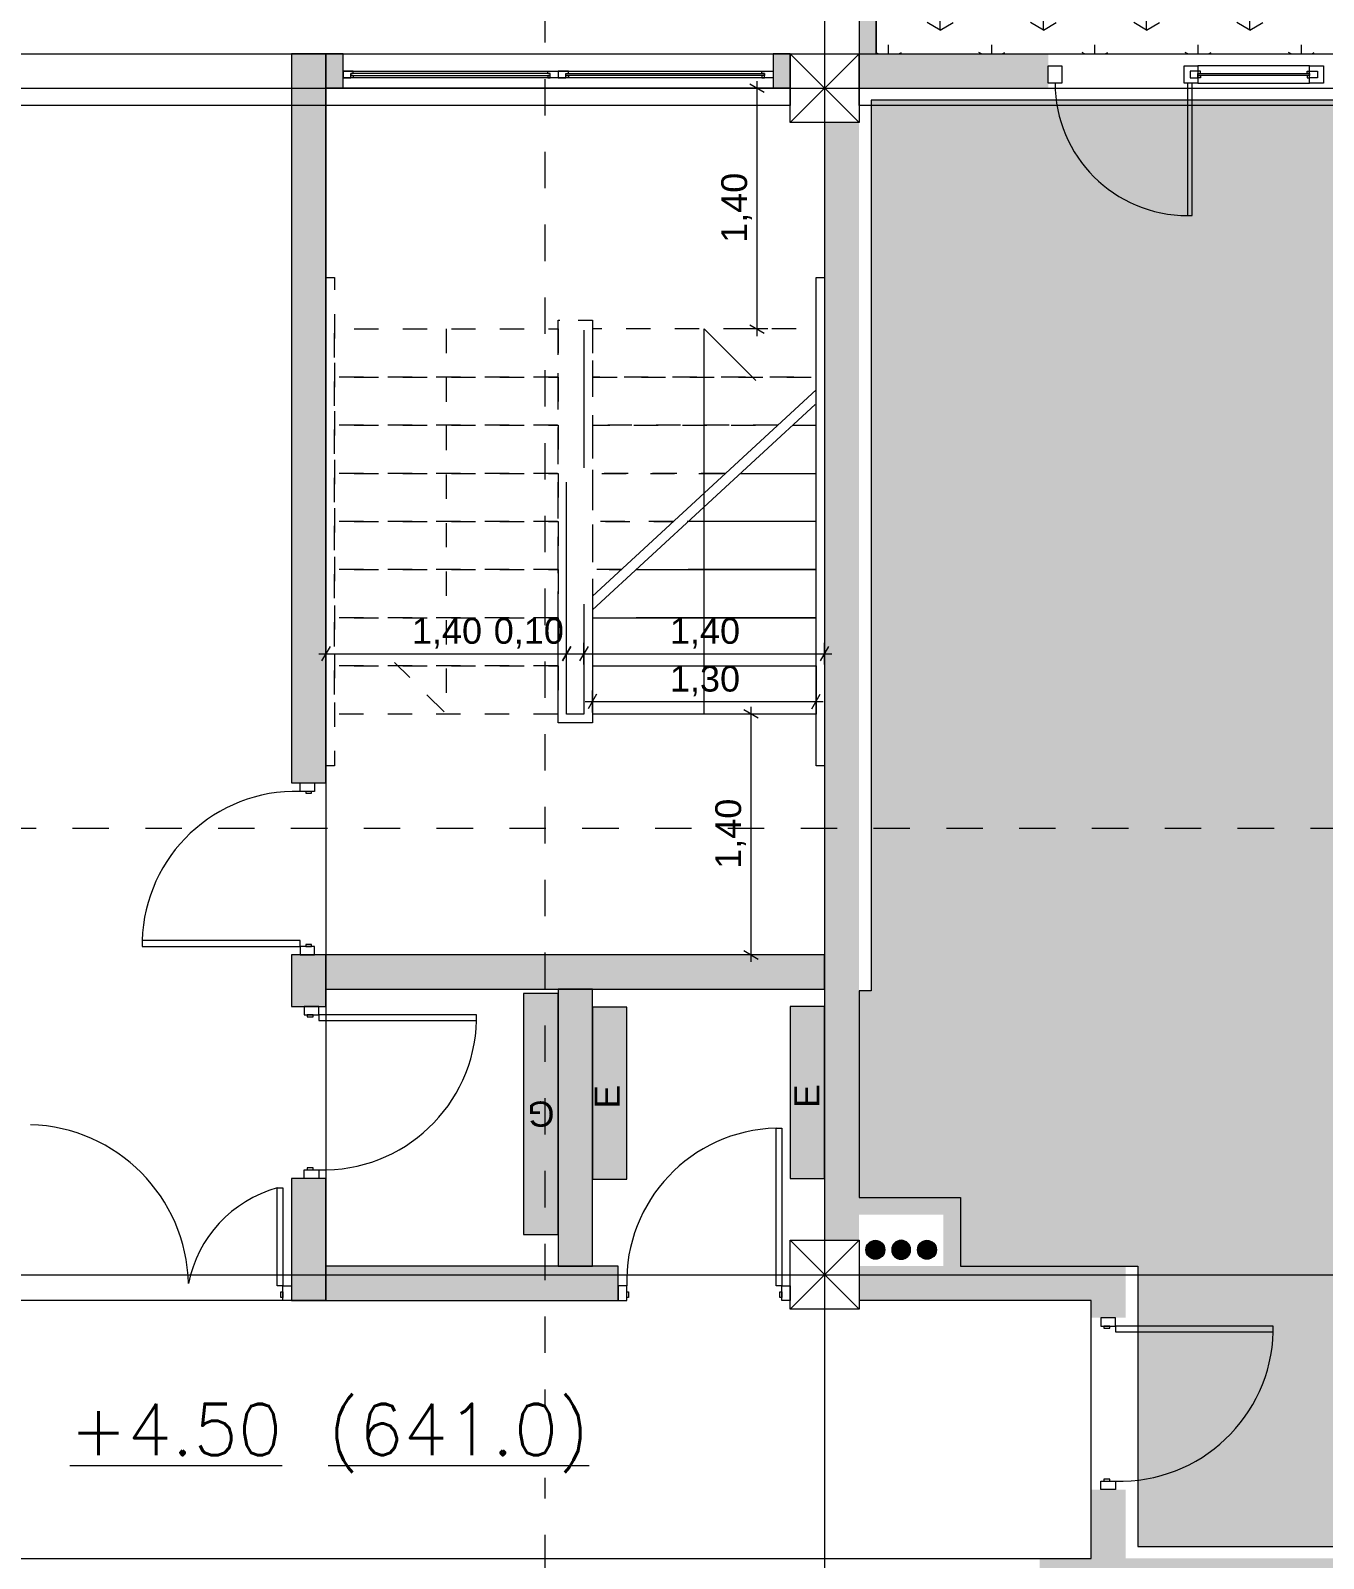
# Model space of a CAD drawing. Header units: metres. Extents: x 476297 to 476657, y 4620828 to 4621206.
# Drawn here: x 476400.04 to 476407.56, y 4621035.34 to 4621044.23 of the extents above; entities that cross this region are included whole.
import ezdxf

# ---------------------------------------------------------------- set-up
doc = ezdxf.new("R2010")
doc.units = ezdxf.units.M
doc.header["$MEASUREMENT"] = 0
doc.set_wipeout_variables(frame=1)
for name, pattern in [('AStair_dashed', [1.8, 0.8, -1]), ('Dashed', [0.423333, 0.211667, -0.211667]), ('Hidden Line', [0.3175, 0.211667, -0.105833]), ('Small Dashed', [0.282222, 0.141111, -0.141111]), ('Wipeout_Contour', [1, 0, -1])]:
    doc.linetypes.add(name, pattern=pattern)
for name, color, linetype in [('0_Pen_No__8', 7, 'Continuous'), ('2D Drafting - General_Pen_No__1', 7, 'Continuous'), ('2D Drafting - General_Pen_No__1_Pen_No__7', 7, 'Continuous'), ('2D Drafting - General_Pen_No__250_Pen_No__7', 7, 'Continuous'), ('2D Drafting - General_Pen_No__7', 7, 'Continuous'), ('2D Drafting - General_Pen_No__7_Pen_No__7', 7, 'Continuous'), ('a-iataki_Pen_No__1', 7, 'Continuous'), ('Doors_Pen_No__7', 7, 'Continuous'), ('Doors_Pen_No__7_Pen_No__7', 7, 'Continuous'), ('G-Anno-Nplt', 7, 'Continuous'), ('gegmebi_Pen_No__7', 7, 'Continuous'), ('kar-panjara_Pen_No__7_Pen_No__7', 7, 'Continuous'), ('New.', 7, 'Continuous'), ('New0_Pen_No__250', 7, 'Continuous'), ('New2D Drafting - General_Pen_No__250_Pen_No__7', 7, 'Continuous'), ('Newreg_nak', 7, 'Continuous'), ('Newshenobebi', 7, 'Continuous'), ('shaxtebi da milebi_Pen_No__1_Pen_No__1', 7, 'Continuous'), ('shaxtebi da milebi_Pen_No__5_Pen_No__5', 7, 'Continuous'), ('zoma', 7, 'Continuous'), ('zoma_Pen_No__5', 7, 'Continuous')]:
    doc.layers.add(name, color=color, linetype=linetype)
doc.styles.add('GENERATED_STYLE_2', font='arial.ttf')
doc.dimstyles.new('GENERATED_STYLE__1', dxfattribs={"dimtxt": 0.2, "dimasz": 0.064421, "dimexe": 0.18, "dimexo": 0.003, "dimgap": 0.09, "dimtad": 1, "dimtih": 1, "dimtoh": 1, "dimzin": 0, "dimdsep": 46, "dimtxsty": 'GENERATED_STYLE_2', "dimblk": 'ARROWHEAD_2', "dimblk1": 'ARROWHEAD_2', "dimblk2": 'ARROWHEAD_2', "dimcen": 0.09, "dimclrd": 142, "dimclre": 142, "dimclrt": 142, "dimadec": 0, "dimazin": 0, "dimtfac": 1, "dimtdec": 4, "dimtmove": 0, "dimatfit": 3, "dimfxl": 1, "dimtolj": 1, "dimtzin": 0, "dimarcsym": 0})
doc.dimstyles.new('GENERATED_STYLE__7', dxfattribs={"dimtxt": 0.15, "dimasz": 0.064421, "dimexe": 0.18, "dimexo": 0.003, "dimgap": 0.09, "dimtad": 1, "dimzin": 0, "dimdsep": 46, "dimtxsty": 'GENERATED_STYLE_2', "dimblk": 'ARROWHEAD_2', "dimblk1": 'ARROWHEAD_2', "dimblk2": 'ARROWHEAD_2', "dimcen": 0.09, "dimclrd": 142, "dimclre": 142, "dimclrt": 142, "dimadec": 0, "dimazin": 0, "dimtfac": 1, "dimtdec": 4, "dimtmove": 0, "dimatfit": 3, "dimfxl": 1, "dimtolj": 1, "dimtzin": 0, "dimarcsym": 0})
doc.dimstyles.new('GENERATED_STYLE__8', dxfattribs={"dimtxt": 0.15, "dimasz": 0.064421, "dimexe": 0.18, "dimexo": 0.003, "dimgap": 0.09, "dimtad": 1, "dimtih": 1, "dimtoh": 1, "dimzin": 0, "dimdsep": 46, "dimtxsty": 'GENERATED_STYLE_2', "dimblk": 'ARROWHEAD_2', "dimblk1": 'ARROWHEAD_2', "dimblk2": 'ARROWHEAD_2', "dimcen": 0.09, "dimclrd": 142, "dimclre": 142, "dimclrt": 142, "dimadec": 0, "dimazin": 0, "dimtfac": 1, "dimtdec": 4, "dimtmove": 0, "dimatfit": 3, "dimfxl": 1, "dimtolj": 1, "dimtzin": 0, "dimarcsym": 0})
doc.dimstyles.new('GENERATED_STYLE__9', dxfattribs={"dimtxt": 0.5, "dimasz": 0.228, "dimexe": 0.18, "dimexo": 0.003, "dimgap": 0.09, "dimtad": 1, "dimzin": 0, "dimdsep": 46, "dimtxsty": 'GENERATED_STYLE_2', "dimblk": 'ARROWHEAD_2', "dimblk1": 'ARROWHEAD_2', "dimblk2": 'ARROWHEAD_2', "dimcen": 0.09, "dimclrd": 1, "dimclre": 1, "dimclrt": 1, "dimadec": 0, "dimazin": 0, "dimtfac": 1, "dimtdec": 4, "dimtmove": 0, "dimatfit": 3, "dimfxl": 1, "dimtolj": 1, "dimtzin": 0, "dimarcsym": 0})

# ---------------------------------------------------------------- blocks, each defined once
blk = doc.blocks.new('*D162', base_point=(476844.5271, 4621385.791))
at = {"layer": 'zoma', "color": 1, "linetype": 'Continuous', "lineweight": 0, "transparency": 16777216}
for p, q in [((476390.6558, 4621052.0777), (476390.6558, 4621052.2244)), ((476390.8058, 4621051.9911), (476390.5058, 4621052.1643)), ((476390.8808, 4621052.0777), (476390.4308, 4621052.0777)), ((476390.6557, 4621044.093), (476390.6558, 4621052.0777)), ((476390.5057, 4621044.1796), (476390.8057, 4621044.0064)), ((476390.8807, 4621044.093), (476390.4307, 4621044.093)), ((476390.6557, 4621043.9463), (476390.6557, 4621044.093))]:
    blk.add_line(p, q, dxfattribs=at)
at = {"layer": 'zoma', "color": 1, "lineweight": 0, "transparency": 16777216, "insert": (476390.5557, 4621047.2305), "char_height": 0.5, "attachment_point": 7, "rotation": 89.99949, "style": 'GENERATED_STYLE_2'}
blk.add_mtext('\\A1;{\\pql;\\fArial CYR|b0|i0|c204|p34;54.31}', dxfattribs=at)
blk = doc.blocks.new('ARROWHEAD_2')
at = {"color": 0, "linetype": 'Continuous', "lineweight": 0}
for p, q in [((-0.378, -0.655), (0.378, 0.655)), ((0, 0), (-1, 0))]:
    blk.add_line(p, q, dxfattribs=at)
blk = doc.blocks.new('*D193', base_point=(476844.5271, 4621385.791))
at = {"layer": 'zoma', "color": 142, "linetype": 'Continuous', "lineweight": 0, "transparency": 16777216}
for p, q in [((476397.9803, 4621061.9053), (476397.9313, 4621061.8205)), ((476397.9558, 4621061.7993), (476397.9558, 4621061.9265)), ((476404.4803, 4621061.9053), (476404.4313, 4621061.8205)), ((476404.4558, 4621061.7993), (476404.4558, 4621061.9265)), ((476397.9558, 4621061.8629), (476404.4558, 4621061.8629))]:
    blk.add_line(p, q, dxfattribs=at)
at = {"layer": 'zoma', "color": 142, "lineweight": 0, "transparency": 16777216, "char_height": 0.2, "attachment_point": 7, "style": 'GENERATED_STYLE_2'}
for s, insert in [('\\A1;{\\pql;\\fArial CYR|b0|i0|c204|p34;6,50}', (476400.9397, 4621061.9029)), ('\\A1;{\\pql;\\fArial CYR|b0|i0|c204|p34;0,40}', (476403.8992, 4621061.9029))]:
    blk.add_mtext(s, dxfattribs=dict(at, insert=insert))
blk = doc.blocks.new('*D194', base_point=(476844.5271, 4621385.791))
at = {"layer": 'zoma', "color": 142, "linetype": 'Continuous', "lineweight": 0, "transparency": 16777216}
for p, q in [((476404.4803, 4621061.9053), (476404.4313, 4621061.8205)), ((476404.4558, 4621061.7993), (476404.4558, 4621061.9265)), ((476404.8803, 4621061.9053), (476404.8313, 4621061.8205)), ((476404.8558, 4621061.7993), (476404.8558, 4621061.9265)), ((476404.4558, 4621061.8629), (476404.8558, 4621061.8629))]:
    blk.add_line(p, q, dxfattribs=at)
blk = doc.blocks.new('*D195', base_point=(476844.5271, 4621385.791))
at = {"layer": 'zoma', "color": 142, "linetype": 'Continuous', "lineweight": 0, "transparency": 16777216}
for p, q in [((476404.8803, 4621061.9053), (476404.8313, 4621061.8205)), ((476404.8558, 4621061.7993), (476404.8558, 4621061.9265)), ((476411.3803, 4621061.9053), (476411.3313, 4621061.8205)), ((476411.3558, 4621061.7993), (476411.3558, 4621061.9265)), ((476404.8558, 4621061.8629), (476411.3558, 4621061.8629))]:
    blk.add_line(p, q, dxfattribs=at)
at = {"layer": 'zoma', "color": 142, "lineweight": 0, "transparency": 16777216, "char_height": 0.2, "attachment_point": 7, "style": 'GENERATED_STYLE_2'}
for s, insert in [('\\A1;{\\pql;\\fArial CYR|b0|i0|c204|p34;6,50}', (476407.8397, 4621061.9029)), ('\\A1;{\\pql;\\fArial CYR|b0|i0|c204|p34;0,40}', (476410.7992, 4621061.9029))]:
    blk.add_mtext(s, dxfattribs=dict(at, insert=insert))
blk = doc.blocks.new('*D843', base_point=(476844.5271, 4621385.791))
at = {"layer": 'zoma', "color": 142, "linetype": 'Continuous', "lineweight": 0, "transparency": 16777216}
for p, q in [((476404.228, 4621040.2528), (476404.228, 4621040.2942)), ((476404.2915, 4621040.2528), (476404.1644, 4621040.2528)), ((476404.2703, 4621040.2283), (476404.1856, 4621040.2772)), ((476404.228, 4621038.8528), (476404.228, 4621040.2528)), ((476404.1856, 4621038.8772), (476404.2703, 4621038.8283)), ((476404.2915, 4621038.8528), (476404.1644, 4621038.8528)), ((476404.228, 4621038.8113), (476404.228, 4621038.8528))]:
    blk.add_line(p, q, dxfattribs=at)
at = {"layer": 'zoma', "color": 142, "lineweight": 0, "transparency": 16777216, "insert": (476404.198, 4621039.3532), "char_height": 0.15, "attachment_point": 7, "rotation": 90, "style": 'GENERATED_STYLE_2'}
blk.add_mtext('\\A1;{\\pql;\\fArial CYR|b0|i0|c204|p34;1,40}', dxfattribs=at)
blk = doc.blocks.new('*D844', base_point=(476844.5271, 4621385.791))
at = {"layer": 'zoma', "color": 142, "linetype": 'Continuous', "lineweight": 0, "transparency": 16777216}
for p, q in [((476404.2628, 4621043.8926), (476404.2628, 4621043.9341)), ((476404.3263, 4621043.8926), (476404.1992, 4621043.8926)), ((476404.3051, 4621043.8681), (476404.2204, 4621043.9171)), ((476404.2628, 4621042.4928), (476404.2628, 4621043.8926)), ((476404.2204, 4621042.5172), (476404.3051, 4621042.4683)), ((476404.3263, 4621042.4928), (476404.1992, 4621042.4928)), ((476404.2628, 4621042.4513), (476404.2628, 4621042.4928))]:
    blk.add_line(p, q, dxfattribs=at)
at = {"layer": 'zoma', "color": 142, "lineweight": 0, "transparency": 16777216, "insert": (476404.2328, 4621042.9932), "char_height": 0.15, "attachment_point": 7, "rotation": 90, "style": 'GENERATED_STYLE_2'}
blk.add_mtext('\\A1;{\\pql;\\fArial CYR|b0|i0|c204|p34;1,40}', dxfattribs=at)
blk = doc.blocks.new('*D845', base_point=(476844.5271, 4621385.791))
at = {"layer": 'zoma', "color": 142, "linetype": 'Continuous', "lineweight": 0, "transparency": 16777216}
for p, q in [((476403.3058, 4621040.2624), (476403.3058, 4621040.3895)), ((476404.6058, 4621040.2624), (476404.6058, 4621040.3895)), ((476403.2644, 4621040.3259), (476403.3058, 4621040.3259)), ((476403.3303, 4621040.3683), (476403.2814, 4621040.2836)), ((476403.3058, 4621040.3259), (476404.6058, 4621040.3259)), ((476404.5814, 4621040.2836), (476404.6303, 4621040.3683)), ((476404.6058, 4621040.3259), (476404.6473, 4621040.3259))]:
    blk.add_line(p, q, dxfattribs=at)
at = {"layer": 'zoma', "color": 142, "lineweight": 0, "transparency": 16777216, "insert": (476403.7563, 4621040.3559), "char_height": 0.15, "attachment_point": 7, "style": 'GENERATED_STYLE_2'}
blk.add_mtext('\\A1;{\\pql;\\fArial CYR|b0|i0|c204|p34;1,30}', dxfattribs=at)
blk = doc.blocks.new('*D857', base_point=(476844.5271, 4621385.791))
at = {"layer": 'zoma', "color": 142, "linetype": 'Continuous', "lineweight": 0, "transparency": 16777216}
for p, q in [((476401.7803, 4621040.6465), (476401.7314, 4621040.5617)), ((476401.7558, 4621040.5405), (476401.7558, 4621040.6676)), ((476403.1314, 4621040.5617), (476403.1803, 4621040.6465)), ((476403.1558, 4621040.5405), (476403.1558, 4621040.6676)), ((476401.7144, 4621040.6041), (476401.7558, 4621040.6041)), ((476401.7558, 4621040.6041), (476403.1558, 4621040.6041)), ((476403.1558, 4621040.6041), (476403.1973, 4621040.6041))]:
    blk.add_line(p, q, dxfattribs=at)
at = {"layer": 'zoma', "color": 142, "lineweight": 0, "transparency": 16777216, "insert": (476402.2563, 4621040.6341), "char_height": 0.15, "attachment_point": 7, "style": 'GENERATED_STYLE_2'}
blk.add_mtext('\\A1;{\\pql;\\fArial CYR|b0|i0|c204|p34;1,40}', dxfattribs=at)
blk = doc.blocks.new('*D861', base_point=(476844.5271, 4621385.791))
at = {"layer": 'zoma', "color": 142, "linetype": 'Continuous', "lineweight": 0, "transparency": 16777216}
for p, q in [((476401.7139, 4621078.332), (476401.7554, 4621078.332)), ((476401.7799, 4621078.3744), (476401.7309, 4621078.2897)), ((476401.7554, 4621078.2685), (476401.7554, 4621078.3956)), ((476401.7554, 4621078.332), (476403.1554, 4621078.332)), ((476403.1799, 4621078.3744), (476403.1309, 4621078.2897)), ((476403.1554, 4621078.2685), (476403.1554, 4621078.3956))]:
    blk.add_line(p, q, dxfattribs=at)
at = {"layer": 'zoma', "color": 142, "lineweight": 0, "transparency": 16777216, "char_height": 0.15, "attachment_point": 7, "style": 'GENERATED_STYLE_2'}
for s, insert in [('\\A1;{\\pql;\\fArial CYR|b0|i0|c204|p34;0,10}', (476403.0058, 4621078.572)), ('\\A1;{\\pql;\\fArial CYR|b0|i0|c204|p34;1,40}', (476402.2559, 4621078.362))]:
    blk.add_mtext(s, dxfattribs=dict(at, insert=insert))
blk = doc.blocks.new('*D862', base_point=(476844.5271, 4621385.791))
at = {"layer": 'zoma', "color": 142, "linetype": 'Continuous', "lineweight": 0, "transparency": 16777216}
for p, q in [((476403.1799, 4621078.3744), (476403.1309, 4621078.2897)), ((476403.1554, 4621078.2685), (476403.1554, 4621078.3956)), ((476403.1554, 4621078.332), (476403.2552, 4621078.332)), ((476403.2797, 4621078.3744), (476403.2307, 4621078.2897)), ((476403.2552, 4621078.2685), (476403.2552, 4621078.3956))]:
    blk.add_line(p, q, dxfattribs=at)
blk = doc.blocks.new('*D863', base_point=(476844.5271, 4621385.791))
at = {"layer": 'zoma', "color": 142, "linetype": 'Continuous', "lineweight": 0, "transparency": 16777216}
for p, q in [((476403.2797, 4621078.3744), (476403.2307, 4621078.2897)), ((476403.2552, 4621078.2685), (476403.2552, 4621078.3956)), ((476403.2552, 4621078.332), (476404.6554, 4621078.332)), ((476404.6309, 4621078.2897), (476404.6799, 4621078.3744)), ((476404.6554, 4621078.2685), (476404.6554, 4621078.3956)), ((476404.6554, 4621078.332), (476404.6968, 4621078.332))]:
    blk.add_line(p, q, dxfattribs=at)
at = {"layer": 'zoma', "color": 142, "lineweight": 0, "transparency": 16777216, "insert": (476403.7558, 4621078.362), "char_height": 0.15, "attachment_point": 7, "style": 'GENERATED_STYLE_2'}
blk.add_mtext('\\A1;{\\pql;\\fArial CYR|b0|i0|c204|p34;1,40}', dxfattribs=at)
blk = doc.blocks.new('*D867', base_point=(476844.5271, 4621385.791))
at = {"layer": 'zoma', "color": 142, "linetype": 'Continuous', "lineweight": 0, "transparency": 16777216}
for p, q in [((476401.7799, 4621116.1024), (476401.7309, 4621116.0176)), ((476401.7554, 4621115.9964), (476401.7554, 4621116.1236)), ((476403.1799, 4621116.1024), (476403.1309, 4621116.0176)), ((476403.1554, 4621115.9964), (476403.1554, 4621116.1236)), ((476401.7139, 4621116.06), (476401.7554, 4621116.06)), ((476401.7554, 4621116.06), (476403.1554, 4621116.06))]:
    blk.add_line(p, q, dxfattribs=at)
at = {"layer": 'zoma', "color": 142, "lineweight": 0, "transparency": 16777216, "char_height": 0.15, "attachment_point": 7, "style": 'GENERATED_STYLE_2'}
for s, insert in [('\\A1;{\\pql;\\fArial CYR|b0|i0|c204|p34;0,10}', (476403.0058, 4621116.3)), ('\\A1;{\\pql;\\fArial CYR|b0|i0|c204|p34;1,40}', (476402.2559, 4621116.09))]:
    blk.add_mtext(s, dxfattribs=dict(at, insert=insert))
blk = doc.blocks.new('*D868', base_point=(476844.5271, 4621385.791))
at = {"layer": 'zoma', "color": 142, "linetype": 'Continuous', "lineweight": 0, "transparency": 16777216}
for p, q in [((476403.1799, 4621116.1024), (476403.1309, 4621116.0176)), ((476403.1554, 4621115.9964), (476403.1554, 4621116.1236)), ((476403.2797, 4621116.1024), (476403.2307, 4621116.0176)), ((476403.2552, 4621115.9964), (476403.2552, 4621116.1236)), ((476403.1554, 4621116.06), (476403.2552, 4621116.06))]:
    blk.add_line(p, q, dxfattribs=at)
blk = doc.blocks.new('*D869', base_point=(476844.5271, 4621385.791))
at = {"layer": 'zoma', "color": 142, "linetype": 'Continuous', "lineweight": 0, "transparency": 16777216}
for p, q in [((476403.2797, 4621116.1024), (476403.2307, 4621116.0176)), ((476403.2552, 4621115.9964), (476403.2552, 4621116.1236)), ((476404.6309, 4621116.0176), (476404.6799, 4621116.1024)), ((476404.6554, 4621115.9964), (476404.6554, 4621116.1236)), ((476403.2552, 4621116.06), (476404.6554, 4621116.06)), ((476404.6554, 4621116.06), (476404.6968, 4621116.06))]:
    blk.add_line(p, q, dxfattribs=at)
at = {"layer": 'zoma', "color": 142, "lineweight": 0, "transparency": 16777216, "insert": (476403.7558, 4621116.09), "char_height": 0.15, "attachment_point": 7, "style": 'GENERATED_STYLE_2'}
blk.add_mtext('\\A1;{\\pql;\\fArial CYR|b0|i0|c204|p34;1,40}', dxfattribs=at)
blk = doc.blocks.new('*D873', base_point=(476844.5271, 4621385.791))
at = {"layer": 'zoma', "color": 142, "linetype": 'Continuous', "lineweight": 0, "transparency": 16777216}
for p, q in [((476403.1803, 4621040.6465), (476403.1314, 4621040.5617)), ((476403.1558, 4621040.5405), (476403.1558, 4621040.6676)), ((476403.2803, 4621040.6465), (476403.2314, 4621040.5617)), ((476403.2558, 4621040.5405), (476403.2558, 4621040.6676)), ((476403.1144, 4621040.6041), (476403.1558, 4621040.6041)), ((476403.1558, 4621040.6041), (476403.2558, 4621040.6041))]:
    blk.add_line(p, q, dxfattribs=at)
at = {"layer": 'zoma', "color": 142, "lineweight": 0, "transparency": 16777216, "insert": (476402.7322, 4621040.6341), "char_height": 0.15, "attachment_point": 7, "style": 'GENERATED_STYLE_2'}
blk.add_mtext('\\A1;{\\pql;\\fArial CYR|b0|i0|c204|p34;0,10}', dxfattribs=at)
blk = doc.blocks.new('*D874', base_point=(476844.5271, 4621385.791))
at = {"layer": 'zoma', "color": 142, "linetype": 'Continuous', "lineweight": 0, "transparency": 16777216}
for p, q in [((476403.2803, 4621040.6465), (476403.2314, 4621040.5617)), ((476403.2558, 4621040.5405), (476403.2558, 4621040.6676)), ((476404.6314, 4621040.5617), (476404.6803, 4621040.6465)), ((476404.6558, 4621040.5405), (476404.6558, 4621040.6676)), ((476403.2558, 4621040.6041), (476404.6558, 4621040.6041)), ((476404.6558, 4621040.6041), (476404.6973, 4621040.6041))]:
    blk.add_line(p, q, dxfattribs=at)
at = {"layer": 'zoma', "color": 142, "lineweight": 0, "transparency": 16777216, "insert": (476403.7563, 4621040.6341), "char_height": 0.15, "attachment_point": 7, "style": 'GENERATED_STYLE_2'}
blk.add_mtext('\\A1;{\\pql;\\fArial CYR|b0|i0|c204|p34;1,40}', dxfattribs=at)

msp = doc.modelspace()

# ---------------------------------------------------------------- hatches: boundary and pattern name
at = {"layer": '0_Pen_No__8', "linetype": 'Continuous', "lineweight": 0}
for points in [[(476403.1058, 4621038.6274), (476402.9058, 4621038.6274), (476402.9058, 4621037.2274), (476403.1058, 4621037.2274)], [(476403.5058, 4621038.5489), (476403.3058, 4621038.5489), (476403.3058, 4621037.549), (476403.5058, 4621037.549)], [(476404.6558, 4621038.5528), (476404.4558, 4621038.5528), (476404.4558, 4621037.5529), (476404.6558, 4621037.5529)]]:
    msp.add_hatch(color=251, dxfattribs=at).paths.add_polyline_path(points)
at = {"layer": '2D Drafting - General_Pen_No__250_Pen_No__7', "linetype": 'Continuous', "lineweight": 0}
for points in [[(476401.5558, 4621044.0926), (476401.5558, 4621039.8528), (476401.7558, 4621039.8528), (476401.7558, 4621044.0926)], [(476401.7558, 4621044.0926), (476401.7558, 4621043.8926), (476401.8558, 4621043.8926), (476401.8558, 4621044.0926)], [(476404.3558, 4621044.0926), (476404.3558, 4621043.8926), (476404.4558, 4621043.8926), (476404.4558, 4621044.0926)], [(476404.8558, 4621043.8926), (476405.9556, 4621043.8926), (476405.9556, 4621044.0926), (476404.8558, 4621044.0926)], [(476404.6558, 4621043.6926), (476404.6558, 4621037.1926), (476404.8558, 4621037.1926), (476404.8558, 4621043.6926)], [(476401.5557, 4621038.8528), (476401.5557, 4621038.5528), (476401.7557, 4621038.5528), (476401.7557, 4621038.8528)], [(476403.1058, 4621038.6528), (476403.1058, 4621037.0426), (476403.3058, 4621037.0426), (476403.3058, 4621038.6528)], [(476401.7557, 4621037.5528), (476401.5557, 4621037.5528), (476401.5557, 4621036.8426), (476401.7557, 4621036.8426)], [(476405.3458, 4621037.0426), (476405.446, 4621037.0426), (476405.446, 4621037.4426), (476404.8558, 4621037.4426), (476404.8558, 4621037.3426), (476405.3458, 4621037.3426)], [(476406.4062, 4621036.8426), (476406.4062, 4621037.0426), (476404.8558, 4621037.0426), (476404.8558, 4621036.8426)], [(476406.4061, 4621036.8426), (476406.4061, 4621036.7426), (476406.2061, 4621036.7426), (476406.2061, 4621036.8426)], [(476406.4061, 4621035.7426), (476406.4061, 4621035.3426), (476406.2061, 4621035.3426), (476406.2061, 4621035.7426)], [(476411.4558, 4621035.1426), (476405.9055, 4621035.1426), (476405.9055, 4621035.3426), (476411.4558, 4621035.3426)]]:
    msp.add_hatch(color=7, dxfattribs=at).paths.add_polyline_path(points)
at = {"layer": 'G-Anno-Nplt', "linetype": 'Continuous', "lineweight": 0}
for color, points in [(167, [(476404.8558, 4621037.4426), (476405.446, 4621037.4426), (476405.446, 4621037.0426), (476406.4761, 4621037.0426), (476406.4761, 4621035.4126), (476410.9858, 4621035.4126), (476410.9858, 4621035.8528), (476411.3858, 4621035.8528), (476411.3858, 4621036.7226), (476411.2858, 4621036.7226), (476411.2858, 4621037.2626), (476411.3858, 4621037.2626), (476411.3858, 4621043.6226), (476411.2858, 4621043.6226), (476411.2858, 4621043.8226), (476404.9258, 4621043.8226), (476404.9258, 4621038.6426), (476404.8558, 4621038.6426)]), (7, [(476401.7557, 4621038.6528), (476404.6557, 4621038.6528), (476404.6557, 4621038.8528), (476401.7557, 4621038.8528)]), (7, [(476401.7557, 4621036.8426), (476403.4558, 4621036.8426), (476403.4558, 4621037.0426), (476401.7557, 4621037.0426)])]:
    msp.add_hatch(color=color, dxfattribs=at).paths.add_polyline_path(points)
at = {"layer": 'New2D Drafting - General_Pen_No__250_Pen_No__7', "linetype": 'Continuous', "lineweight": 0}
msp.add_hatch(color=7, dxfattribs=at).paths.add_polyline_path([(476404.9558, 4621044.0926), (476404.9558, 4621046.6926), (476404.8558, 4621046.6926), (476404.8558, 4621044.0926)])
h = msp.add_hatch(dxfattribs=at)
h.set_pattern_fill('GRASS', color=112, style=0, pattern_type=2)
h.set_pattern_definition([(90, (476844.52715, 4621385.79104), (-0.6, 0), [0.08660254, -0.25980762]), (90, (476844.82715, 4621385.96425), (-0.6, 0), [0.08660254, -0.25980762]), (30, (476844.52715, 4621385.79104), (-0.3, 0.51961524), [0.08660254, -0.25980762]), (30, (476844.52715, 4621386.13745), (-0.3, 0.51961524), [0.08660254, -0.25980762]), (150, (476844.52715, 4621385.79104), (0.3, 0.51961524), [0.08660254, -0.25980762]), (150, (476844.52715, 4621386.13745), (0.3, 0.51961524), [0.08660254, -0.25980762])])
h.paths.add_polyline_path([(476411.5058, 4621044.0925), (476411.5058, 4621046.6926), (476404.9558, 4621046.6926), (476404.9558, 4621044.0925)])
at = {"layer": 'shaxtebi da milebi_Pen_No__1_Pen_No__1', "linetype": 'Continuous', "lineweight": 0}
msp.add_hatch(color=1, dxfattribs=at).paths.add_polyline_path([(476405.0058, 4621037.1376, 1), (476404.8958, 4621037.1376, 1)])
at = {"layer": 'shaxtebi da milebi_Pen_No__5_Pen_No__5', "linetype": 'Continuous', "lineweight": 0}
for color, points in [(5, [(476405.1008, 4621037.1926, 1), (476405.1008, 4621037.0826, 1)]), (251, [(476405.3058, 4621037.1376, -1), (476405.1958, 4621037.1376, -1)])]:
    msp.add_hatch(color=color, dxfattribs=at).paths.add_polyline_path(points)

# ---------------------------------------------------------------- linework, layer by layer
at = {"layer": '0_Pen_No__8', "color": 7, "linetype": 'Continuous', "lineweight": 0, "flags": 128}
for points in [[(476403.1058, 4621038.6274), (476402.9058, 4621038.6274), (476402.9058, 4621037.2274), (476403.1058, 4621037.2274)], [(476403.5058, 4621038.5489), (476403.3058, 4621038.5489), (476403.3058, 4621037.549), (476403.5058, 4621037.549)], [(476404.6558, 4621038.5528), (476404.4558, 4621038.5528), (476404.4558, 4621037.5529), (476404.6558, 4621037.5529)]]:
    msp.add_lwpolyline(points, close=True, dxfattribs=at)
at = {"layer": '2D Drafting - General_Pen_No__1', "color": 7, "linetype": 'Continuous', "lineweight": 0}
for p, q in [((476404.4558, 4621043.6926), (476404.8558, 4621044.0926)), ((476404.8558, 4621043.6926), (476404.4558, 4621044.0926)), ((476404.4558, 4621036.7926), (476404.8558, 4621037.1926)), ((476404.8558, 4621036.7926), (476404.4558, 4621037.1926))]:
    msp.add_line(p, q, dxfattribs=at)
at = {"layer": '2D Drafting - General_Pen_No__1', "color": 7, "linetype": 'Continuous', "lineweight": 0, "flags": 128}
for points in [[(476404.4558, 4621043.7926), (476397.9558, 4621043.7926), (476397.9558, 4621044.0926), (476404.4558, 4621044.0926)], [(476404.8558, 4621043.6926), (476404.4558, 4621043.6926), (476404.4558, 4621044.0926), (476404.8558, 4621044.0926)], [(476411.3558, 4621043.7926), (476404.8558, 4621043.7926), (476404.8558, 4621044.0926), (476411.3558, 4621044.0926)], [(476404.8558, 4621036.7926), (476404.4558, 4621036.7926), (476404.4558, 4621037.1926), (476404.8558, 4621037.1926)]]:
    msp.add_lwpolyline(points, close=True, dxfattribs=at)
msp.add_lwpolyline([(476404.1658, 4621041.6528), (476404.6058, 4621041.6528)], dxfattribs=at)
at = {"layer": '2D Drafting - General_Pen_No__1_Pen_No__7', "color": 7, "linetype": 'Continuous', "lineweight": 0}
for centre, start, end in [((476401.5813, 4621038.9105), 88.39619, 178.39619), ((476401.7398, 4621038.4951), 268.39619, 358.39619), ((476404.3981, 4621036.9523), 91.60381, 181.60381), ((476406.3713, 4621036.6849), 268.39619, 358.39619)]:
    msp.add_arc(centre, 0.8932, start, end, dxfattribs=at)
at = {"layer": '2D Drafting - General_Pen_No__250_Pen_No__7', "color": 7, "linetype": 'Continuous', "lineweight": 0, "flags": 128}
for points in [[(476401.5558, 4621044.0926), (476401.5558, 4621039.8528), (476401.7558, 4621039.8528), (476401.7558, 4621044.0926)], [(476401.7558, 4621044.0926), (476401.7558, 4621043.8926), (476401.8558, 4621043.8926), (476401.8558, 4621044.0926)], [(476404.3558, 4621044.0926), (476404.3558, 4621043.8926), (476404.4558, 4621043.8926), (476404.4558, 4621044.0926)], [(476401.5557, 4621038.8528), (476401.5557, 4621038.5528), (476401.7557, 4621038.5528), (476401.7557, 4621038.8528)], [(476403.1058, 4621038.6528), (476403.1058, 4621037.0426), (476403.3058, 4621037.0426), (476403.3058, 4621038.6528)], [(476401.7557, 4621037.5528), (476401.5557, 4621037.5528), (476401.5557, 4621036.8426), (476401.7557, 4621036.8426)]]:
    msp.add_lwpolyline(points, close=True, dxfattribs=at)
at = {"layer": '2D Drafting - General_Pen_No__7', "color": 7, "linetype": 'Continuous', "lineweight": 0, "flags": 128}
for points in [[(476404.6058, 4621042.1391), (476403.3058, 4621040.9391)], [(476404.5998, 4621042.0534), (476403.3058, 4621040.8589)]]:
    msp.add_lwpolyline(points, dxfattribs=at)
at = {"layer": '2D Drafting - General_Pen_No__7_Pen_No__7', "color": 7, "linetype": 'Continuous', "lineweight": 0, "flags": 128}
msp.add_lwpolyline([(476407.4756, 4621044.0224), (476406.8256, 4621044.0224), (476406.8256, 4621043.9225), (476407.4756, 4621043.9225)], close=True, dxfattribs=at)
at = {"layer": '2D Drafting - General_Pen_No__7_Pen_No__7', "color": 7, "linetype": 'Continuous', "lineweight": 0}
msp.add_arc((476406.7659, 4621043.9225), 0.7703, 180.00571, 270.00253, dxfattribs=at)
at = {"layer": 'Doors_Pen_No__7', "color": 7, "linetype": 'Continuous', "lineweight": 0, "flags": 128}
for points in [[(476401.5057, 4621036.9273), (476401.4724, 4621036.9272), (476401.4724, 4621037.4972), (476401.5057, 4621037.4972)], [(476401.5557, 4621036.8426), (476401.5057, 4621036.8426), (476401.5057, 4621036.9273), (476401.5557, 4621036.9273)], [(476401.5057, 4621036.8606), (476401.4942, 4621036.8606), (476401.4942, 4621036.8939), (476401.5057, 4621036.8939)]]:
    msp.add_lwpolyline(points, close=True, dxfattribs=at)
at = {"layer": 'Doors_Pen_No__7', "color": 7, "linetype": 'Continuous', "lineweight": 0}
msp.add_arc((476401.6687, 4621036.7983), 0.7259, 105.69226, 168.60961, dxfattribs=at)
at = {"layer": 'Doors_Pen_No__7_Pen_No__7', "color": 7, "linetype": 'Continuous', "lineweight": 0, "flags": 128}
for points in [[(476406.7925, 4621043.9225), (476406.7659, 4621043.9225), (476406.7659, 4621043.1521), (476406.7926, 4621043.1521)], [(476401.691, 4621039.8528), (476401.691, 4621039.8034), (476401.6063, 4621039.8034), (476401.6063, 4621039.8528)], [(476401.673, 4621039.7923), (476401.673, 4621039.8034), (476401.6396, 4621039.8034), (476401.6396, 4621039.7923)], [(476401.6063, 4621038.9022), (476401.6063, 4621038.9355), (476400.6884, 4621038.9355), (476400.6884, 4621038.9022)], [(476401.691, 4621038.8528), (476401.691, 4621038.9022), (476401.6063, 4621038.9022), (476401.6063, 4621038.8528)], [(476401.673, 4621038.9022), (476401.673, 4621038.9133), (476401.6396, 4621038.9133), (476401.6396, 4621038.9022)], [(476401.6301, 4621038.5528), (476401.6301, 4621038.5034), (476401.7148, 4621038.5034), (476401.7148, 4621038.5528)], [(476401.6481, 4621038.5034), (476401.6481, 4621038.4923), (476401.6814, 4621038.4923), (476401.6814, 4621038.5034)], [(476401.7148, 4621038.5034), (476401.7148, 4621038.4701), (476402.6327, 4621038.4701), (476402.6327, 4621038.5034)], [(476404.4064, 4621036.9273), (476404.3731, 4621036.9273), (476404.3731, 4621037.8452), (476404.4064, 4621037.8452)], [(476401.6301, 4621037.5528), (476401.6301, 4621037.6022), (476401.7148, 4621037.6022), (476401.7148, 4621037.5528)], [(476401.6481, 4621037.6133), (476401.6481, 4621037.6022), (476401.6814, 4621037.6022), (476401.6814, 4621037.6133)], [(476403.4558, 4621036.8426), (476403.5052, 4621036.8426), (476403.5052, 4621036.9273), (476403.4558, 4621036.9273)], [(476404.4558, 4621036.8426), (476404.4064, 4621036.8426), (476404.4064, 4621036.9273), (476404.4558, 4621036.9273)], [(476403.5163, 4621036.8606), (476403.5052, 4621036.8606), (476403.5052, 4621036.8939), (476403.5163, 4621036.8939)], [(476404.4064, 4621036.8606), (476404.3953, 4621036.8606), (476404.3953, 4621036.8939), (476404.4064, 4621036.8939)], [(476406.2616, 4621036.7426), (476406.2616, 4621036.6932), (476406.3463, 4621036.6932), (476406.3463, 4621036.7426)], [(476406.2796, 4621036.6932), (476406.2796, 4621036.6821), (476406.313, 4621036.6821), (476406.313, 4621036.6932)], [(476406.3463, 4621036.6932), (476406.3463, 4621036.6599), (476407.2642, 4621036.6599), (476407.2642, 4621036.6932)], [(476406.2616, 4621035.7426), (476406.2616, 4621035.792), (476406.3463, 4621035.792), (476406.3463, 4621035.7426)], [(476406.2796, 4621035.8031), (476406.2796, 4621035.792), (476406.313, 4621035.792), (476406.313, 4621035.8031)]]:
    msp.add_lwpolyline(points, close=True, dxfattribs=at)
at = {"layer": 'G-Anno-Nplt', "color": 7, "linetype": 'Continuous', "lineweight": 0, "flags": 128}
for points in [[(476404.8558, 4621037.4426), (476405.446, 4621037.4426), (476405.446, 4621037.0426), (476406.4761, 4621037.0426), (476406.4761, 4621035.4126), (476410.9858, 4621035.4126), (476410.9858, 4621035.8528), (476411.3858, 4621035.8528), (476411.3858, 4621036.7226), (476411.2858, 4621036.7226), (476411.2858, 4621037.2626), (476411.3858, 4621037.2626), (476411.3858, 4621043.6226), (476411.2858, 4621043.6226), (476411.2858, 4621043.8226), (476404.9258, 4621043.8226), (476404.9258, 4621038.6426), (476404.8558, 4621038.6426)], [(476401.7557, 4621038.6528), (476404.6557, 4621038.6528), (476404.6557, 4621038.8528), (476401.7557, 4621038.8528)], [(476401.7557, 4621036.8426), (476403.4558, 4621036.8426), (476403.4558, 4621037.0426), (476401.7557, 4621037.0426)]]:
    msp.add_lwpolyline(points, close=True, dxfattribs=at)
at = {"layer": 'G-Anno-Nplt', "color": 7, "linetype": 'Continuous', "lineweight": 0}
msp.add_arc((476400.0108, 4621036.919), 0.9466, 1.3734, 88.27042, dxfattribs=at)
at = {"layer": 'gegmebi_Pen_No__7', "color": 251, "linetype": 'Small Dashed', "lineweight": 0, "flags": 128}
for points in [[(476401.7558, 4621039.9528), (476401.7558, 4621042.7928), (476401.8058, 4621042.7928), (476401.8058, 4621039.9528)], [(476403.1058, 4621042.4928), (476403.1058, 4621042.2128), (476401.8058, 4621042.2128), (476401.8058, 4621042.4928)], [(476403.3058, 4621042.4928), (476403.3058, 4621042.2128), (476404.6058, 4621042.2128), (476404.6058, 4621042.4928)], [(476403.1058, 4621042.2128), (476403.1058, 4621041.9328), (476401.8058, 4621041.9328), (476401.8058, 4621042.2128)], [(476403.1058, 4621041.9328), (476403.1058, 4621041.6528), (476401.8058, 4621041.6528), (476401.8058, 4621041.9328)], [(476403.1058, 4621041.6528), (476403.1058, 4621041.3728), (476401.8058, 4621041.3728), (476401.8058, 4621041.6528)], [(476403.1058, 4621041.3728), (476403.1058, 4621041.0928), (476401.8058, 4621041.0928), (476401.8058, 4621041.3728)], [(476403.1058, 4621041.0928), (476403.1058, 4621040.8128), (476401.8058, 4621040.8128), (476401.8058, 4621041.0928)], [(476403.1058, 4621040.8128), (476403.1058, 4621040.5328), (476401.8058, 4621040.5328), (476401.8058, 4621040.8128)], [(476403.1058, 4621040.5328), (476403.1058, 4621040.2528), (476401.8058, 4621040.2528), (476401.8058, 4621040.5328)]]:
    msp.add_lwpolyline(points, close=True, dxfattribs=at)
at = {"layer": 'gegmebi_Pen_No__7', "color": 251, "linetype": 'AStair_dashed', "lineweight": 0, "flags": 128}
for points in [[(476404.6058, 4621042.1391), (476404.6058, 4621042.7928), (476404.6558, 4621042.7928), (476404.6558, 4621042.1853)], [(476403.1558, 4621040.8007), (476403.1558, 4621042.4928), (476403.2558, 4621042.4928), (476403.2558, 4621040.893)]]:
    msp.add_lwpolyline(points, dxfattribs=at)
at = {"layer": 'gegmebi_Pen_No__7', "color": 251, "linetype": 'Hidden Line', "lineweight": 0, "flags": 128}
msp.add_lwpolyline([(476403.1058, 4621040.7545), (476403.1058, 4621042.5428), (476403.3058, 4621042.5428), (476403.3058, 4621040.9391)], dxfattribs=at)
at = {"layer": 'gegmebi_Pen_No__7', "color": 251, "linetype": 'Small Dashed', "lineweight": 0, "flags": 128}
for points in [[(476402.4558, 4621042.4928), (476402.4558, 4621040.2528), (476402.1558, 4621040.5528)], [(476404.6058, 4621042.0589), (476404.6058, 4621042.2128), (476403.3058, 4621042.2128), (476403.3058, 4621041.9328), (476404.3823, 4621041.9328)], [(476404.3823, 4621041.9328), (476403.3058, 4621041.9328), (476403.3058, 4621041.6528), (476404.079, 4621041.6528)], [(476404.079, 4621041.6528), (476403.3058, 4621041.6528), (476403.3058, 4621041.3728), (476403.7756, 4621041.3728)], [(476403.7756, 4621041.3728), (476403.3058, 4621041.3728), (476403.3058, 4621041.0928), (476403.4723, 4621041.0928)], [(476403.4723, 4621041.0928), (476403.3058, 4621041.0928), (476403.3058, 4621040.9391)]]:
    msp.add_lwpolyline(points, dxfattribs=at)
at = {"layer": 'gegmebi_Pen_No__7', "color": 7, "linetype": 'Continuous', "lineweight": 0, "flags": 128}
for points in [[(476403.9558, 4621040.2528), (476403.9558, 4621042.4928), (476404.2558, 4621042.1928)], [(476404.6558, 4621042.1853), (476404.6558, 4621039.9528), (476404.6058, 4621039.9528), (476404.6058, 4621041.7668), (476404.6058, 4621042.1391)], [(476404.4692, 4621041.9328), (476404.6058, 4621041.9328), (476404.6058, 4621042.0589)], [(476403.5592, 4621041.0928), (476404.6058, 4621041.0928), (476404.6058, 4621041.3728), (476403.8558, 4621041.3728)], [(476403.3058, 4621040.8128), (476404.6058, 4621040.8128), (476404.6058, 4621041.0928), (476403.8625, 4621041.0928)], [(476403.3058, 4621040.9391), (476403.3058, 4621040.2028), (476403.1058, 4621040.2028), (476403.1058, 4621040.7545)], [(476403.2558, 4621040.893), (476403.2558, 4621040.2528), (476403.1558, 4621040.2528), (476403.1558, 4621040.8007)], [(476403.3058, 4621040.5789), (476403.3058, 4621040.5328), (476404.6058, 4621040.5328), (476404.6058, 4621040.8128), (476403.5592, 4621040.8128)], [(476403.3058, 4621040.5328), (476404.6058, 4621040.5328), (476404.6058, 4621040.2528), (476403.3058, 4621040.2528)]]:
    msp.add_lwpolyline(points, dxfattribs=at)
at = {"layer": 'kar-panjara_Pen_No__7_Pen_No__7', "color": 7, "linetype": 'Continuous', "lineweight": 0, "flags": 128}
for points in [[(476405.9556, 4621044.0224), (476406.0356, 4621044.0224), (476406.0356, 4621043.9224), (476405.9556, 4621043.9224)], [(476406.7456, 4621044.0225), (476406.8256, 4621044.0225), (476406.8256, 4621043.9225), (476406.7456, 4621043.9225)], [(476407.4756, 4621044.0224), (476407.5556, 4621044.0224), (476407.5556, 4621043.9224), (476407.4756, 4621043.9224)], [(476401.8558, 4621043.9524), (476401.9008, 4621043.9524), (476401.9008, 4621043.9674), (476401.9008, 4621043.9774), (476401.9155, 4621043.9774), (476401.9155, 4621043.9924), (476401.8558, 4621043.9924)], [(476401.9008, 4621043.9674), (476403.0608, 4621043.9674), (476403.0608, 4621043.9774), (476401.9008, 4621043.9774)], [(476401.9155, 4621043.9524), (476401.9008, 4621043.9524), (476401.9008, 4621043.9674), (476401.9155, 4621043.9674)], [(476403.1058, 4621043.9524), (476403.0608, 4621043.9524), (476403.0608, 4621043.9674), (476403.0608, 4621043.9774), (476403.0458, 4621043.9774), (476403.0458, 4621043.9924), (476403.1058, 4621043.9924)], [(476403.0458, 4621043.9524), (476403.0608, 4621043.9524), (476403.0608, 4621043.9674), (476403.0458, 4621043.9674)], [(476403.1058, 4621043.9524), (476403.1508, 4621043.9524), (476403.1508, 4621043.9674), (476403.1508, 4621043.9774), (476403.1658, 4621043.9774), (476403.1658, 4621043.9924), (476403.1058, 4621043.9924)], [(476404.3054, 4621043.9674), (476403.1508, 4621043.9674), (476403.1508, 4621043.9774), (476404.3054, 4621043.9774)], [(476403.1658, 4621043.9524), (476403.1508, 4621043.9524), (476403.1508, 4621043.9674), (476403.1658, 4621043.9674)], [(476404.3558, 4621043.9524), (476404.3054, 4621043.9524), (476404.3054, 4621043.9674), (476404.3054, 4621043.9774), (476404.2904, 4621043.9774), (476404.2904, 4621043.9924), (476404.3558, 4621043.9924)], [(476404.2904, 4621043.9524), (476404.3054, 4621043.9524), (476404.3054, 4621043.9674), (476404.2904, 4621043.9674)], [(476406.7806, 4621043.9525), (476406.8256, 4621043.9525), (476406.8256, 4621043.9675), (476406.8256, 4621043.9775), (476406.8406, 4621043.9775), (476406.8406, 4621043.9925), (476406.7806, 4621043.9925)], [(476407.4756, 4621043.9675), (476406.8256, 4621043.9675), (476406.8256, 4621043.9775), (476407.4756, 4621043.9775)], [(476406.8406, 4621043.9525), (476406.8256, 4621043.9525), (476406.8256, 4621043.9675), (476406.8406, 4621043.9675)], [(476407.5206, 4621043.9525), (476407.4756, 4621043.9525), (476407.4756, 4621043.9675), (476407.4756, 4621043.9775), (476407.4606, 4621043.9775), (476407.4606, 4621043.9925), (476407.5206, 4621043.9925)], [(476407.4606, 4621043.9525), (476407.4756, 4621043.9525), (476407.4756, 4621043.9675), (476407.4606, 4621043.9675)]]:
    msp.add_lwpolyline(points, close=True, dxfattribs=at)
at = {"layer": 'New0_Pen_No__250', "color": 7, "linetype": 'Continuous', "lineweight": 0, "flags": 128}
msp.add_lwpolyline([(476406.2063, 4621035.3426), (476406.2063, 4621036.8426), (476404.856, 4621036.8426), (476404.856, 4621036.7926), (476404.456, 4621036.7926), (476404.456, 4621037.1926), (476404.656, 4621037.1926), (476404.656, 4621043.6925), (476404.456, 4621043.6925), (476404.456, 4621043.8926), (476401.7559, 4621043.8926), (476401.7559, 4621036.8426), (476397.956, 4621036.8426), (476397.956, 4621036.7926), (476397.556, 4621036.7926), (476397.556, 4621036.8426), (476396.2058, 4621036.8426), (476396.2058, 4621035.3426)], close=True, dxfattribs=at)
at = {"layer": 'New2D Drafting - General_Pen_No__250_Pen_No__7', "color": 7, "linetype": 'Continuous', "lineweight": 0, "flags": 128}
for points in [[(476404.9558, 4621044.0926), (476404.9558, 4621046.6926), (476404.8558, 4621046.6926), (476404.8558, 4621044.0926)], [(476411.5058, 4621044.0925), (476411.5058, 4621046.6926), (476404.9558, 4621046.6926), (476404.9558, 4621044.0925)]]:
    msp.add_lwpolyline(points, close=True, dxfattribs=at)
at = {"layer": 'Newreg_nak', "color": 7, "linetype": 'Continuous', "lineweight": 0, "flags": 128}
msp.add_lwpolyline([(476397.9558, 4621026.3226), (476390.5858, 4621026.3226), (476390.5859, 4621044.0926), (476400.2193, 4621044.0925)], dxfattribs=at)
msp.add_lwpolyline([(476401.8558, 4621043.8926), (476401.8558, 4621044.0926), (476404.3558, 4621044.0926), (476404.3558, 4621043.8926)], close=True, dxfattribs=at)
at = {"layer": 'Newshenobebi', "color": 1, "linetype": 'Dashed', "lineweight": 0}
for points in [[(476403.0319, 4621023.8376), (476403.0319, 4621048.6665)], [(476436.9018, 4621039.5883), (476385.8286, 4621039.5883)]]:
    msp.add_lwpolyline(points, dxfattribs=at)
at = {"layer": 'Newshenobebi', "color": 7, "linetype": 'Continuous', "lineweight": 0}
for points in [[(476401.8558, 4621043.9924), (476404.3558, 4621043.9924), (476404.3558, 4621043.9524), (476401.8558, 4621043.9524)], [(476401.8558, 4621043.9924), (476404.3558, 4621043.9924), (476404.3558, 4621043.8926), (476401.8558, 4621043.8926)]]:
    msp.add_lwpolyline(points, close=True, dxfattribs=at)
at = {"layer": 'shaxtebi da milebi_Pen_No__1_Pen_No__1', "color": 1, "linetype": 'Continuous', "lineweight": 0, "flags": 128}
msp.add_lwpolyline([(476405.0058, 4621037.1376, -1), (476404.8958, 4621037.1376, -1)], format="xyb", close=True, dxfattribs=at)
at = {"layer": 'shaxtebi da milebi_Pen_No__5_Pen_No__5', "color": 5, "linetype": 'Continuous', "lineweight": 0, "flags": 128}
msp.add_lwpolyline([(476405.1008, 4621037.1926, 1), (476405.1008, 4621037.0826, 1)], format="xyb", close=True, dxfattribs=at)
at = {"layer": 'shaxtebi da milebi_Pen_No__5_Pen_No__5', "color": 251, "linetype": 'Continuous', "lineweight": 0, "flags": 128}
msp.add_lwpolyline([(476405.3058, 4621037.1376, -1), (476405.1958, 4621037.1376, -1)], format="xyb", close=True, dxfattribs=at)
at = {"layer": 'zoma_Pen_No__5', "color": 5, "linetype": 'Continuous', "lineweight": 0}
for p, q in [((476404.6558, 4621047.6022), (476404.6558, 4621022.8914)), ((476386.7753, 4621043.8926), (476436.6617, 4621043.8926)), ((476386.7753, 4621043.8926), (476436.6617, 4621043.8926)), ((476386.7753, 4621036.9926), (476436.6617, 4621036.9926)), ((476386.7753, 4621036.9926), (476436.6617, 4621036.9926))]:
    msp.add_line(p, q, dxfattribs=at)

# ---------------------------------------------------------------- texts
at = {"layer": 'a-iataki_Pen_No__1', "color": 1, "linetype": 'Continuous', "lineweight": 0, "char_height": 0.146243, "attachment_point": 1, "style": 'GENERATED_STYLE_2'}
for s, insert, rotation in [('\\A1;{\\pql;\\fArial CYR|b0|i0|c204|p34;E}', (476403.3182, 4621037.9597), 89.99889), ('\\A1;{\\pql;\\fArial CYR|b0|i0|c204|p34;E}', (476404.4796, 4621037.9636), 89.99889), ('\\A1;{\\pql;\\fArial CYR|b0|i0|c204|p34;G}', (476403.086, 4621037.8537), 179.99889)]:
    msp.add_mtext(s, dxfattribs=dict(at, insert=insert, rotation=rotation))

# ---------------------------------------------------------------- dimensions: what is measured, and where the dimension line sits
at = {"layer": 'zoma', "color": 142, "linetype": 'Continuous', "lineweight": 0}
for base, p1, p2, dimstyle, picture, middle in [((476403.1554, 4621116.06), (476401.7554, 4620877.5792), (476403.1554, 4620877.2187), 'GENERATED_STYLE__8', '*D867', (476402.4507, 4621116.165)), ((476403.2552, 4621116.06), (476403.1554, 4620877.2187), (476403.2552, 4620877.2047), 'GENERATED_STYLE__8', '*D868', (476403.2006, 4621116.375)), ((476404.6554, 4621116.06), (476403.2552, 4620877.2047), (476404.6554, 4620878.9658), 'GENERATED_STYLE__8', '*D869', (476403.9506, 4621116.165)), ((476403.1554, 4621078.332), (476401.7554, 4620877.5792), (476403.1554, 4620877.2187), 'GENERATED_STYLE__8', '*D861', (476402.4507, 4621078.437)), ((476403.2552, 4621078.332), (476403.1554, 4620877.2187), (476403.2552, 4620877.2047), 'GENERATED_STYLE__8', '*D862', (476403.2006, 4621078.647)), ((476404.6554, 4621078.332), (476403.2552, 4620877.2047), (476404.6554, 4620878.9658), 'GENERATED_STYLE__8', '*D863', (476403.9506, 4621078.437)), ((476404.4558, 4621061.8629), (476397.9558, 4621028.7567), (476404.4558, 4621028.7567), 'GENERATED_STYLE__1', '*D193', (476401.1995, 4621062.0029)), ((476411.3558, 4621061.8629), (476404.8558, 4621028.7567), (476411.3558, 4621028.7567), 'GENERATED_STYLE__1', '*D195', (476408.0995, 4621062.0029)), ((476404.8558, 4621061.8629), (476404.4558, 4621028.7567), (476404.8558, 4621028.7567), 'GENERATED_STYLE__1', '*D194', (476404.159, 4621062.0029)), ((476404.6058, 4621040.3259), (476403.3058, 4621041.2652), (476404.6058, 4621041.2479), 'GENERATED_STYLE__8', '*D845', (476403.9511, 4621040.4309)), ((476403.1558, 4621040.6041), (476401.7558, 4621040.6062), (476403.1558, 4621040.6041), 'GENERATED_STYLE__8', '*D857', (476402.4511, 4621040.7091)), ((476403.2558, 4621040.6041), (476403.1558, 4621040.2528), (476403.2558, 4621040.6041), 'GENERATED_STYLE__8', '*D873', (476402.9271, 4621040.7091)), ((476404.6558, 4621040.6041), (476403.2558, 4621040.6041), (476404.6558, 4621040.6041), 'GENERATED_STYLE__8', '*D874', (476403.9511, 4621040.7091))]:
    dim = msp.add_linear_dim(base=base, p1=p1, p2=p2, dimstyle=dimstyle, dxfattribs=at)
    dim.commit()
    dim.dimension.update_dxf_attribs({"geometry": picture, "text_midpoint": middle, "dimtype": 160})
at = {"layer": 'zoma', "color": 1, "linetype": 'Continuous', "lineweight": 0}
dim = msp.add_linear_dim(base=(476390.6558, 4621052.0777), p1=(476432.4558, 4621044.0926), p2=(476390.6558, 4621052.0777), angle=89.99949, text='54.31', dimstyle='GENERATED_STYLE__9', dxfattribs=at)
dim.commit()
dim.dimension.update_dxf_attribs({"geometry": '*D162', "text_midpoint": (476390.3058, 4621048.0705), "dimtype": 160, "text_rotation": 89.99949})
at = {"layer": 'zoma', "color": 142, "linetype": 'Continuous', "lineweight": 0}
for base, p1, p2, picture, middle in [((476404.2628, 4621043.8926), (476404.1912, 4621042.4928), (476404.3558, 4621043.8926), '*D844', (476404.1578, 4621043.188)), ((476404.228, 4621040.2528), (476403.5897, 4621038.8528), (476403.7508, 4621040.2528), '*D843', (476404.123, 4621039.5481))]:
    dim = msp.add_linear_dim(base=base, p1=p1, p2=p2, angle=90, dimstyle='GENERATED_STYLE__7', dxfattribs=at)
    dim.commit()
    dim.dimension.update_dxf_attribs({"geometry": picture, "text_midpoint": middle, "dimtype": 160, "text_rotation": 90})

# ---------------------------------------------------------------- next in the draw order: wipeouts: each hides what was drawn before it
at = {"color": 1, "linetype": 'Wipeout_Contour', "lineweight": 0, "ltscale": 18582112.93961484}
msp.add_wipeout([(476400.3564, 4621036.235), (476403.1974, 4621036.235), (476403.1974, 4621035.8115), (476400.3564, 4621035.8115)], dxfattribs=at).dxf.layer = 'New.'

# ---------------------------------------------------------------- next in the draw order: texts
at = {"layer": 'New.', "color": 1, "linetype": 'Continuous', "lineweight": 0, "insert": (476401.7769, 4621036.2425), "char_height": 0.3, "attachment_point": 2}
msp.add_mtext('\\A1;{\\pqc;\\Ftxt.shx;\\L\\L+4\\Ftxt.shx;.\\Ftxt.shx;5\\Ftxt.shx;0 (641.0)}', dxfattribs=at)

doc.saveas('drawing.dxf')
